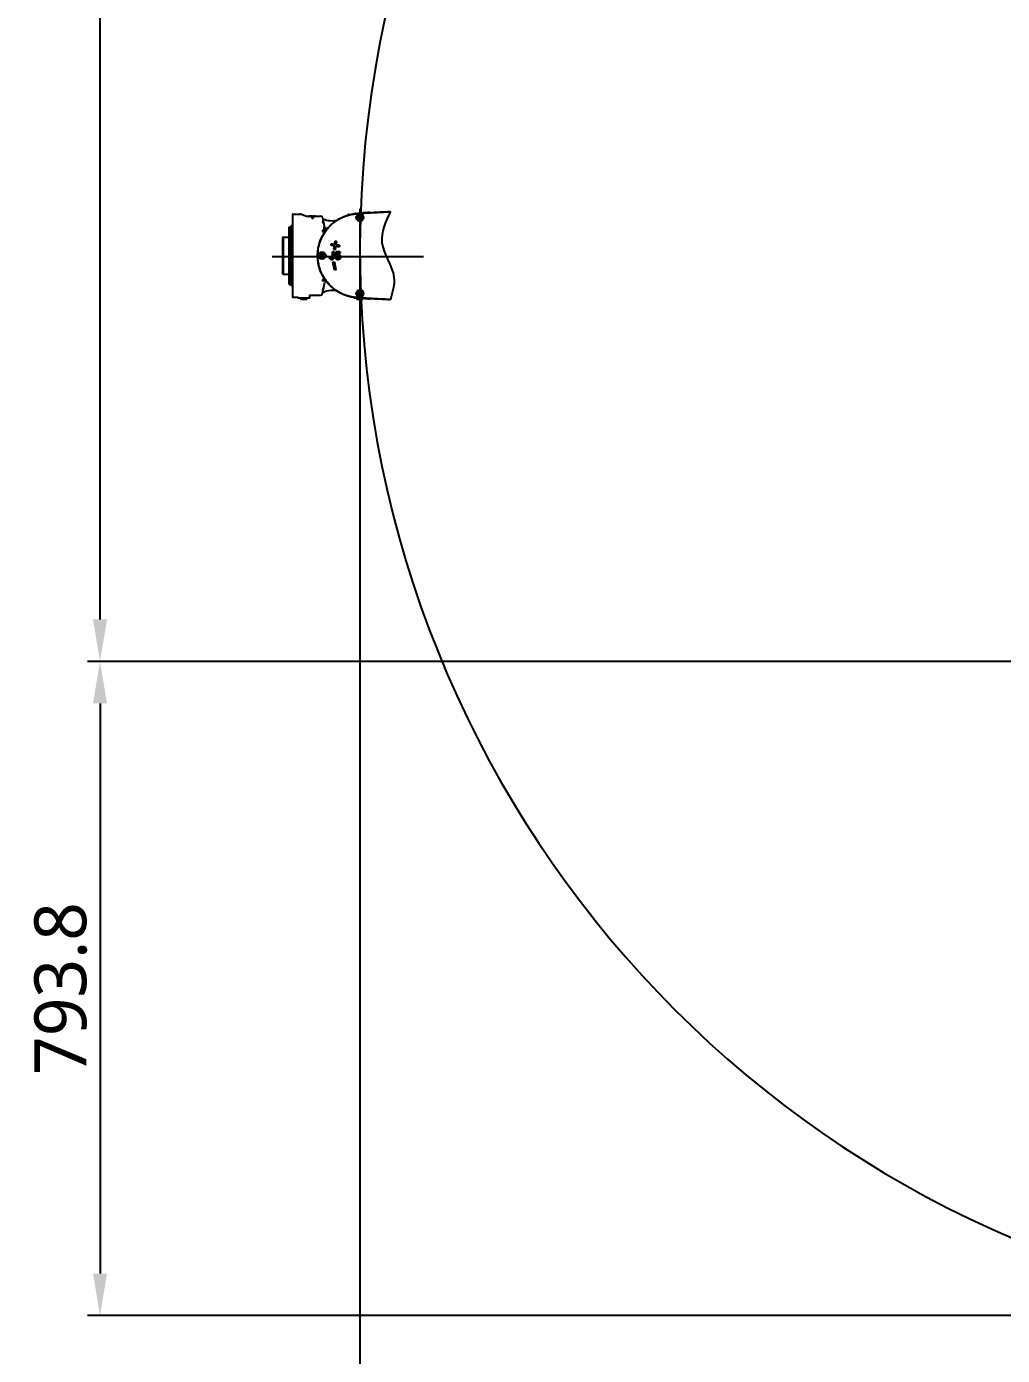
# Model space of a CAD drawing. Header units: millimetres. Extents: x 5828 to 6704, y 123 to 421.
# Drawn here: x 6564.5 to 6604, y 286.1 to 339.9 of the extents above; entities that cross this region are included whole.
import ezdxf

# ---------------------------------------------------------------- set-up
doc = ezdxf.new("R2010")
doc.units = ezdxf.units.MM
doc.linetypes.add('BANKLINE1', pattern=[5.5, 4, -1.5])
doc.linetypes.add('CENTER', pattern=[0.6, 0.375, -0.075, 0.075, -0.075])
doc.layers.add('00_COMPONENTS', color=7, linetype='BANKLINE1')
doc.layers.add('外形图', color=7, linetype='Continuous')
doc.styles.add('微软雅黑', font='msyh.ttc', dxfattribs={"height": 2.1})
doc.dimstyles.new('尺寸标注_1_20比例', dxfattribs={"dimtxt": 2.1, "dimasz": 1.7, "dimexe": 0.5, "dimexo": 0.4, "dimgap": 0.5, "dimtad": 1, "dimdec": 1, "dimlfac": 20, "dimdsep": 46, "dimtxsty": '微软雅黑', "dimcen": 0.09, "dimadec": 0, "dimazin": 0, "dimtp": 0.01, "dimtm": 0.01, "dimtfac": 1, "dimtdec": 1, "dimtofl": 0, "dimtmove": 0, "dimatfit": 3, "dimfxl": 1, "dimtolj": 1, "dimarcsym": 0})

# ---------------------------------------------------------------- blocks, each defined once
blk = doc.blocks.new('*D1345')
at = {"layer": '00_COMPONENTS', "color": 0, "linetype": 'ByBlock', "lineweight": -2, "ltscale": 20}
for p, q in [((6577.981, 330.474), (6577.981, 281.709)), ((6626.482, 314.609), (6626.482, 281.709)), ((6624.782, 282.209), (6579.681, 282.209))]:
    blk.add_line(p, q, dxfattribs=at)
at = {"layer": '00_COMPONENTS', "color": 0}
for points in [[(6579.681, 282.493), (6579.681, 281.926), (6577.981, 282.209)], [(6624.782, 281.926), (6624.782, 282.493), (6626.482, 282.209)]]:
    blk.add_solid(points, dxfattribs=at)
at = {"layer": 'Defpoints', "color": 0}
for p in [(6577.981, 330.874), (6626.482, 315.009), (6577.981, 282.209)]:
    blk.add_point(p, dxfattribs=at)
at = {"layer": '00_COMPONENTS', "color": 0, "insert": (6602.231, 283.801), "char_height": 2.1, "attachment_point": 5, "style": '微软雅黑'}
blk.add_mtext('\\A1;\\A1;1455', dxfattribs=at)
blk = doc.blocks.new('*D1346')
at = {"layer": '00_COMPONENTS', "color": 0, "linetype": 'ByBlock', "lineweight": -2, "ltscale": 20}
for p, q in [((6621.249, 314.208), (6566.968, 314.208)), ((6567.468, 312.508), (6567.468, 289.447)), ((6617.202, 287.747), (6566.968, 287.747))]:
    blk.add_line(p, q, dxfattribs=at)
at = {"layer": '00_COMPONENTS', "color": 0}
for points in [[(6567.752, 312.508), (6567.185, 312.508), (6567.468, 314.208)], [(6567.185, 289.447), (6567.752, 289.447), (6567.468, 287.747)]]:
    blk.add_solid(points, dxfattribs=at)
at = {"layer": 'Defpoints', "color": 0}
for p in [(6621.649, 314.208), (6567.468, 287.747), (6617.602, 287.747)]:
    blk.add_point(p, dxfattribs=at)
at = {"layer": '00_COMPONENTS', "color": 0, "insert": (6565.883, 300.977), "char_height": 2.1, "attachment_point": 5, "rotation": 90, "style": '微软雅黑'}
blk.add_mtext('\\A1;\\A1;793.8', dxfattribs=at)
blk = doc.blocks.new('*D1347')
at = {"layer": '00_COMPONENTS', "color": 0, "linetype": 'ByBlock', "lineweight": -2, "ltscale": 20}
for p, q in [((6621.082, 374.376), (6566.968, 374.376)), ((6567.468, 315.908), (6567.468, 372.676)), ((6622.415, 314.208), (6566.968, 314.208))]:
    blk.add_line(p, q, dxfattribs=at)
at = {"layer": '00_COMPONENTS', "color": 0}
for points in [[(6567.752, 372.676), (6567.185, 372.676), (6567.468, 374.376)], [(6567.185, 315.908), (6567.752, 315.908), (6567.468, 314.208)]]:
    blk.add_solid(points, dxfattribs=at)
at = {"layer": 'Defpoints', "color": 0}
for p in [(6567.468, 374.376), (6621.482, 374.376), (6622.815, 314.208)]:
    blk.add_point(p, dxfattribs=at)
at = {"layer": '00_COMPONENTS', "color": 0, "insert": (6565.877, 344.292), "char_height": 2.1, "attachment_point": 5, "rotation": 90, "style": '微软雅黑'}
blk.add_mtext('\\A1;\\A1;1805', dxfattribs=at)

msp = doc.modelspace()

# ---------------------------------------------------------------- linework, layer by layer
at = {"layer": '00_COMPONENTS', "linetype": 'CENTER', "ltscale": 20}
msp.add_line((6574.4239, 330.595), (6580.5462, 330.595), dxfattribs=at)
at = {"layer": '00_COMPONENTS', "linetype": 'ByBlock', "ltscale": 20}
msp.add_arc((6621.4819, 330.8743), 43.5013, 9, 259, dxfattribs=at)
msp.add_spline([(6579.21, 332.4116), (6578.8687, 331.1569), (6579.3534, 329.7439), (6579.21, 328.8371)], degree=3, dxfattribs=at)
at = {"layer": '外形图', "linetype": 'Continuous'}
for p, q in [((6575.2473, 332.3032), (6575.2473, 328.9455)), ((6575.2639, 332.3077), (6575.563, 332.3077)), ((6575.5972, 332.3016), (6575.793, 332.2304)), ((6577.4959, 332.291), (6577.6085, 332.291)), ((6577.5157, 332.291), (6577.5139, 332.2905)), ((6577.5139, 332.2905), (6577.5139, 332.2862)), ((6577.5157, 332.291), (6577.5723, 332.291)), ((6577.7772, 332.3158), (6577.7801, 332.3161)), ((6577.7776, 332.3133), (6577.786, 332.3146)), ((6578.1135, 332.3581), (6578.1134, 332.3527)), ((6578.1302, 332.3743), (6578.4844, 332.3743)), ((6578.1605, 332.3449), (6578.1679, 332.3454)), ((6578.1672, 332.3562), (6578.1779, 332.3569)), ((6578.1679, 332.3454), (6578.1786, 332.3461)), ((6578.1684, 332.3433), (6578.1718, 332.3435)), ((6575.1139, 331.7743), (6575.1306, 331.791)), ((6575.1139, 329.4743), (6575.1139, 331.7743)), ((6575.1306, 331.791), (6575.1306, 329.4577)), ((6575.1306, 331.791), (6575.1873, 331.791)), ((6575.1973, 329.4285), (6575.1973, 331.8202)), ((6575.2473, 331.8499), (6575.2031, 331.8293)), ((6575.8272, 332.2243), (6575.9577, 332.2243)), ((6575.9687, 332.2196), (6575.9687, 332.2115)), ((6576.0141, 332.2241), (6576.0166, 332.2241)), ((6576.0406, 332.199), (6576.0406, 332.1386)), ((6576.0406, 332.199), (6576.0873, 332.199)), ((6576.0406, 332.1821), (6576.0873, 332.1821)), ((6576.0406, 332.1386), (6576.0873, 332.1386)), ((6576.05, 332.2241), (6576.0638, 332.2241)), ((6576.0638, 332.2241), (6576.0744, 332.2241)), ((6576.0638, 332.2195), (6576.0638, 332.2109)), ((6576.0744, 332.2241), (6576.0976, 332.2241)), ((6576.0794, 332.222), (6576.0794, 332.2124)), ((6576.0873, 332.199), (6576.0873, 332.1386)), ((6576.0976, 332.2241), (6576.1067, 332.2241)), ((6576.1067, 332.2241), (6576.1193, 332.224)), ((6576.131, 332.2169), (6576.131, 332.2104)), ((6576.147, 332.2173), (6576.1533, 332.2177)), ((6576.16, 332.2243), (6576.3829, 332.2243)), ((6576.16, 332.2193), (6576.16, 332.2113)), ((6576.4607, 332.1614), (6576.5588, 331.6996)), ((6576.5394, 331.5425), (6576.5394, 331.791)), ((6576.6762, 331.7243), (6576.6459, 331.7243)), ((6577.9298, 332.187), (6577.9806, 332.2164)), ((6577.9298, 332.1283), (6577.9298, 332.187)), ((6577.9806, 332.099), (6577.9298, 332.1283)), ((6577.9806, 332.2164), (6578.0314, 332.187)), ((6578.0314, 332.1283), (6577.9806, 332.099)), ((6578.0314, 332.187), (6578.0314, 332.1283)), ((6574.8806, 331.3743), (6574.8473, 331.3551)), ((6574.8473, 331.3551), (6574.8473, 329.8936)), ((6574.8806, 331.3743), (6574.8806, 329.8743)), ((6574.8806, 331.3743), (6575.1039, 331.3743)), ((6576.5677, 331.6242), (6576.5893, 331.6242)), ((6576.9794, 331.213), (6576.9557, 331.0784)), ((6576.9557, 331.0784), (6576.9794, 331.213)), ((6577.0385, 331.2026), (6576.9794, 331.213)), ((6576.9794, 331.213), (6577.0385, 331.2026)), ((6577.0385, 331.2026), (6577.0148, 331.068)), ((6577.0148, 331.068), (6577.0385, 331.2026)), ((6576.3964, 330.6537), (6576.4473, 330.683)), ((6576.3964, 330.595), (6576.3964, 330.6537)), ((6576.4473, 330.683), (6576.4981, 330.6537)), ((6576.4981, 330.6537), (6576.4981, 330.595)), ((6576.8211, 331.1022), (6576.8107, 331.0431)), ((6576.8107, 331.0431), (6576.8211, 331.1022)), ((6576.9453, 331.0193), (6576.8107, 331.0431)), ((6576.8107, 331.0431), (6576.9453, 331.0193)), ((6576.9557, 331.0784), (6576.8211, 331.1022)), ((6576.8211, 331.1022), (6576.9557, 331.0784)), ((6576.873, 330.7743), (6576.873, 330.5569)), ((6576.873, 330.5569), (6576.873, 330.7743)), ((6576.9382, 330.7743), (6576.873, 330.7743)), ((6576.873, 330.7743), (6576.9382, 330.7743)), ((6576.9453, 331.0193), (6576.9215, 330.8848)), ((6576.9215, 330.8848), (6576.9453, 331.0193)), ((6576.9806, 330.8743), (6576.9215, 330.8848)), ((6576.9215, 330.8848), (6576.9806, 330.8743)), ((6576.9382, 330.7743), (6576.9382, 330.574)), ((6576.9382, 330.574), (6576.9382, 330.7743)), ((6577.0043, 331.0089), (6576.9806, 330.8743)), ((6576.9806, 330.8743), (6577.0043, 331.0089)), ((6577.0036, 330.7743), (6576.9917, 330.5932)), ((6576.9917, 330.5932), (6577.0036, 330.7743)), ((6577.1783, 330.7743), (6577.0036, 330.7743)), ((6577.0036, 330.7743), (6577.1783, 330.7743)), ((6577.1389, 330.9852), (6577.0043, 331.0089)), ((6577.0043, 331.0089), (6577.1389, 330.9852)), ((6577.1494, 331.0443), (6577.0148, 331.068)), ((6577.0148, 331.068), (6577.1494, 331.0443)), ((6577.0588, 330.728), (6577.0506, 330.6479)), ((6577.0506, 330.6479), (6577.0588, 330.728)), ((6577.1783, 330.728), (6577.0588, 330.728)), ((6577.0588, 330.728), (6577.1783, 330.728)), ((6577.1494, 331.0443), (6577.1389, 330.9852)), ((6577.1389, 330.9852), (6577.1494, 331.0443)), ((6577.1783, 330.7743), (6577.1783, 330.728)), ((6577.1783, 330.728), (6577.1783, 330.7743)), ((6576.4473, 330.5656), (6576.3964, 330.595)), ((6576.4981, 330.595), (6576.4473, 330.5656)), ((6576.7473, 330.5698), (6576.7473, 330.5604)), ((6576.7473, 330.5604), (6576.7473, 330.5698)), ((6576.811, 330.5698), (6576.7473, 330.5698)), ((6576.7473, 330.5698), (6576.811, 330.5698)), ((6576.811, 330.5698), (6576.8106, 330.5592)), ((6576.8106, 330.5592), (6576.811, 330.5698)), ((6576.8882, 330.3639), (6576.9473, 330.3743)), ((6576.8882, 330.3639), (6576.9473, 330.3743)), ((6576.9461, 330.0356), (6576.8882, 330.3639)), ((6576.9461, 330.0356), (6576.8882, 330.3639)), ((6576.9473, 330.3743), (6577.0052, 330.0461)), ((6576.9473, 330.3743), (6577.0052, 330.0461)), ((6577.0521, 330.5581), (6576.9861, 330.5581)), ((6576.9861, 330.5581), (6577.0521, 330.5581)), ((6577.0515, 330.5932), (6576.9917, 330.5932)), ((6576.9917, 330.5932), (6577.0515, 330.5932)), ((6574.8806, 329.8743), (6574.8473, 329.8936)), ((6574.8806, 329.8743), (6575.1039, 329.8743)), ((6576.4607, 329.0873), (6576.5588, 329.549)), ((6577.0052, 330.0461), (6576.9461, 330.0356)), ((6577.0052, 330.0461), (6576.9461, 330.0356)), ((6575.1139, 329.4743), (6575.1306, 329.4577)), ((6575.1306, 329.4577), (6575.1873, 329.4577)), ((6575.2473, 329.3988), (6575.2031, 329.4194)), ((6575.9477, 328.9239), (6575.9499, 329.0081)), ((6575.9666, 329.0243), (6576.3829, 329.0243)), ((6577.9298, 329.1204), (6577.9806, 329.1497)), ((6577.9298, 329.0617), (6577.9298, 329.1204)), ((6577.9806, 329.0323), (6577.9298, 329.0617)), ((6577.9806, 329.1497), (6578.0314, 329.1204)), ((6578.0314, 329.0617), (6577.9806, 329.0323)), ((6578.0314, 329.1204), (6578.0314, 329.0617)), ((6575.2639, 328.941), (6575.4635, 328.941)), ((6575.4802, 328.9239), (6575.4802, 328.9248)), ((6575.931, 328.9077), (6575.4969, 328.9077)), ((6575.5792, 328.8577), (6575.8487, 328.8577)), ((6575.5973, 328.8581), (6575.5973, 328.9077)), ((6575.5973, 328.8581), (6575.599, 328.8577)), ((6575.8289, 328.8577), (6575.599, 328.8577)), ((6575.7139, 328.8625), (6575.7139, 328.9077)), ((6575.8289, 328.8577), (6575.8306, 328.8581)), ((6575.8306, 328.8581), (6575.8306, 328.9077)), ((6577.9576, 328.9077), (6577.7635, 328.9077)), ((6577.8459, 328.8577), (6578.1153, 328.8577)), ((6577.8639, 328.8581), (6577.8639, 328.9077)), ((6577.8639, 328.8581), (6577.8657, 328.8577)), ((6578.0956, 328.8577), (6577.8657, 328.8577)), ((6577.9806, 328.8625), (6577.9806, 328.9056)), ((6578.0956, 328.8577), (6578.0973, 328.8581)), ((6578.0973, 328.8581), (6578.0973, 328.8971)), ((6578.1761, 328.8919), (6578.167, 328.8925)), ((6578.1768, 328.9026), (6578.1677, 328.9032))]:
    msp.add_line(p, q, dxfattribs=at)
at = {"layer": '外形图', "linetype": 'CENTER', "ltscale": 20}
msp.add_line((6577.9806, 332.5231), (6577.9806, 328.3319), dxfattribs=at)
at = {"layer": '外形图', "linetype": 'Continuous'}
for points in [[(6577.0163, 332.0346), (6576.9505, 332.0278), (6576.8624, 332.0244), (6576.7795, 332.027), (6576.7023, 332.0357), (6576.632, 332.0499), (6576.5706, 332.0689), (6576.5212, 332.0905), (6576.4862, 332.1112), (6576.4683, 332.1252)], [(6575.9499, 329.0081), (6575.9507, 329.0127), (6575.9542, 329.0188), (6575.9599, 329.023), (6575.9666, 329.0243)], [(6576.4684, 329.1236), (6576.491, 329.1407), (6576.53, 329.1625), (6576.5837, 329.1844), (6576.6492, 329.2029), (6576.723, 329.216), (6576.8027, 329.223), (6576.8871, 329.224), (6576.9757, 329.2189), (6577.0165, 329.214)], [(6575.4635, 328.941), (6575.4699, 328.9397), (6575.4758, 328.9356), (6575.4794, 328.9295), (6575.4802, 328.9248)]]:
    msp.add_lwpolyline(points, dxfattribs=at)
for centre, radius in [((6577.9806, 332.1577), 0.1467), ((6577.9806, 332.1577), 0.1438), ((6577.9806, 332.1577), 0.115), ((6577.9806, 332.1577), 0.0684), ((6576.4473, 330.6243), 0.1467), ((6576.4473, 330.6243), 0.1438), ((6576.4473, 330.6243), 0.115), ((6576.4473, 330.6243), 0.0684), ((6577.9806, 329.091), 0.1467), ((6577.9806, 329.091), 0.1438), ((6577.9806, 329.091), 0.115), ((6577.9806, 329.091), 0.0684)]:
    msp.add_circle(centre, radius, dxfattribs=at)
for centre, radius, start, end in [((6575.2639, 332.2743), 0.0333, 90, 120), ((6575.563, 332.2077), 0.1, 70, 90), ((6575.8272, 332.3243), 0.1, 250, 270), ((6577.5879, 331.8079), 0.484, 97.48154, 98.78829), ((6578.0313, 330.158), 2.1839, 95.89723, 96.70487), ((6578.0392, 330.0767), 2.2544, 95.88733, 96.59977), ((6577.8309, 331.9886), 0.3291, 96.99168, 97.84519), ((6577.8277, 332.0147), 0.3028, 95.9615, 96.99085), ((6577.8259, 332.032), 0.2853, 95.0239, 95.95936), ((6577.8248, 332.0444), 0.273, 94.23725, 95.02242), ((6578.1302, 332.3577), 0.0167, 90, 178.5), ((6581.4917, 280.5142), 51.9485, 93.45643, 93.65743), ((6575.1873, 331.801), 0.01, 270, 0), ((6575.2073, 331.8202), 0.01, 115, 180), ((6575.9999, 332.6403), 0.43, 263.52367, 265.81411), ((6575.9876, 330.9421), 1.2818, 90.87154, 91.33946), ((6576.0021, 329.9948), 2.2292, 90.50797, 90.87245), ((6576.0251, 327.269), 4.9551, 90.1274, 90.49465), ((6576.0185, 332.9796), 0.7631, 269.01109, 270.0276), ((6576.0482, 318.9936), 13.2306, 89.99221, 90.1371), ((6576.0188, 333.0766), 0.8601, 269.99944, 270.11968), ((6576.0194, 332.9206), 0.7041, 270.09577, 270.96399), ((6576.0379, 332.6479), 0.4378, 273.39456, 275.46415), ((6576.0463, 332.5577), 0.3472, 275.51253, 276.02454), ((6576.0975, 327.3279), 4.8961, 89.53323, 89.74487), ((6576.1126, 331.44), 0.7818, 88.08316, 88.63217), ((6576.1172, 329.6935), 2.5305, 89.17882, 89.54297), ((6576.1359, 330.9711), 1.2527, 88.56925, 89.19661), ((6576.3829, 332.1449), 0.0795, 12, 90), ((6576.4273, 331.9465), 0.0791, 359.82347, 2.54228), ((6576.6106, 331.7106), 0.053, 192, 270), ((6575.1039, 331.3843), 0.01, 270, 0), ((6577.084, 330.6014), 0.0247, 127.57781, 135.0083), ((6577.0897, 330.5897), 0.0373, 82.63548, 90.07525), ((6575.1039, 329.8643), 0.01, 0, 90), ((6576.6106, 329.538), 0.053, 90, 168), ((6575.1873, 329.4477), 0.01, 0, 90), ((6575.2073, 329.4285), 0.01, 180, 245), ((6576.3829, 329.1038), 0.0795, 270, 348), ((6576.305, 329.3204), 0.2031, 339.35466, 339.96216), ((6575.2639, 328.9743), 0.0333, 240, 270), ((6575.4968, 328.9243), 0.0167, 181.5, 270), ((6575.6712, 329.3408), 0.484, 261.21171, 262.51846), ((6575.7567, 329.3408), 0.484, 277.48154, 278.78829), ((6575.931, 328.9243), 0.0167, 270, 358.5), ((6577.7635, 328.9243), 0.0167, 181.5, 270), ((6578.031, 331.0874), 2.1805, 263.29331, 264.10212), ((6578.0124, 330.8824), 1.9637, 263.12498, 264.0225), ((6577.9379, 329.3408), 0.484, 261.21171, 262.51846), ((6578.0233, 329.3408), 0.484, 277.48154, 278.78829), ((6578.1919, 329.3794), 0.4746, 267.14609, 267.44334), ((6578.1947, 329.4455), 0.5408, 267.45623, 268.12015), ((6581.4679, 380.347), 51.5603, 266.33952, 266.54403), ((6581.0204, 372.0097), 43.2107, 266.22588, 266.46987)]:
    msp.add_arc(centre, radius, start, end, dxfattribs=at)
for points, knots in [([(6576.2655, 330.6243), (6576.2655, 331.0302), (6576.5759, 331.8702), (6577.3733, 332.2795), (6577.7763, 332.3269)], [0, 0, 0, 0, 0.5000539, 1, 1, 1, 1]), ([(6577.7773, 328.9328), (6577.7113, 328.9408), (6577.5787, 328.964), (6577.3849, 329.0237), (6577.1978, 329.1061), (6577.0225, 329.2104), (6576.861, 329.3345), (6576.7122, 329.4799), (6576.574, 329.6536), (6576.4474, 329.8657), (6576.3434, 330.1225), (6576.2797, 330.4175), (6576.2702, 330.7306), (6576.3177, 331.0348), (6576.4111, 331.3066), (6576.5333, 331.5341), (6576.6695, 331.7199), (6576.8156, 331.8734), (6576.9732, 332.0035), (6577.1444, 332.1137), (6577.3284, 332.203), (6577.5209, 332.2692), (6577.6722, 332.3022), (6577.7578, 332.3135), (6577.7772, 332.3158)], [0, 0, 0, 0, 0.0403661, 0.0814877, 0.1228807, 0.1642026, 0.2049936, 0.2462262, 0.2902438, 0.3394383, 0.3956765, 0.4576651, 0.5216867, 0.5847967, 0.6435487, 0.6953175, 0.7409992, 0.7829745, 0.8236925, 0.8648035, 0.9062871, 0.9475712, 0.9881599, 1, 1, 1, 1]), ([(6577.8079, 332.3192), (6577.8441, 332.3229), (6577.947, 332.3313), (6578.0646, 332.3387), (6578.1459, 332.344), (6578.1605, 332.3449)], [0, 0, 0, 0, 0.3085058, 0.8752062, 1, 1, 1, 1]), ([(6577.8218, 332.3206), (6577.8534, 332.3237), (6577.9516, 332.3315), (6578.0626, 332.3386), (6578.1421, 332.3437), (6578.1548, 332.3446)], [0, 0, 0, 0, 0.2849101, 0.8850184, 1, 1, 1, 1]), ([(6578.1718, 332.3435), (6578.1724, 332.3435), (6578.1734, 332.3435), (6578.1743, 332.3435), (6578.1747, 332.3435)], [0, 0, 0, 0, 0.6482141, 1, 1, 1, 1]), ([(6578.1786, 332.3461), (6578.2254, 332.3491), (6578.3402, 332.3565), (6578.5234, 332.3668), (6578.7282, 332.3776), (6578.9332, 332.3876), (6579.0939, 332.3949), (6579.1861, 332.3989), (6579.21, 332.3999)], [0, 0, 0, 0, 0.02357915, 0.05783662, 0.09221341, 0.12665086, 0.16098687, 0.17303378, 0.17303378, 0.17303378, 0.17303378]), ([(6575.9249, 332.2196), (6575.9249, 332.2223), (6575.9417, 332.2219), (6575.9492, 332.2233), (6575.9577, 332.2235)], [0, 0, 0, 0, 0.2389077, 1, 1, 1, 1]), ([(6575.9514, 332.213), (6575.9446, 332.2138), (6575.9379, 332.2155), (6575.9249, 332.2173), (6575.9249, 332.2196)], [0, 0, 0, 0, 0.7485986, 1, 1, 1, 1]), ([(6576.0207, 332.2097), (6576.0074, 332.2097), (6575.99, 332.2101), (6575.9726, 332.2111), (6575.9685, 332.2114)], [0, 0, 0, 0, 0.765307, 1, 1, 1, 1]), ([(6575.9824, 332.2214), (6575.979, 332.2212), (6575.9759, 332.2203), (6575.9687, 332.2209), (6575.9687, 332.2196)], [0, 0, 0, 0, 0.7317569, 1, 1, 1, 1]), ([(6575.9687, 332.2196), (6575.9687, 332.2182), (6575.9762, 332.2188), (6575.9795, 332.2177), (6575.983, 332.2175)], [0, 0, 0, 0, 0.282284, 1, 1, 1, 1]), ([(6576.0166, 332.222), (6576.0078, 332.222), (6575.9964, 332.2219), (6575.985, 332.2215), (6575.9824, 332.2214)], [0, 0, 0, 0, 0.7722985, 1, 1, 1, 1]), ([(6576.0508, 332.2213), (6576.0483, 332.2215), (6576.0369, 332.2219), (6576.0255, 332.222), (6576.0166, 332.222)], [0, 0, 0, 0, 0.222833, 1, 1, 1, 1]), ([(6576.0638, 332.2195), (6576.0638, 332.2207), (6576.057, 332.2203), (6576.054, 332.2212), (6576.0508, 332.2213)], [0, 0, 0, 0, 0.2700769, 1, 1, 1, 1]), ([(6576.0515, 332.2174), (6576.0546, 332.2176), (6576.0574, 332.2185), (6576.0638, 332.2184), (6576.0638, 332.2195)], [0, 0, 0, 0, 0.7344255, 1, 1, 1, 1]), ([(6576.0794, 332.222), (6576.0863, 332.2218), (6576.0927, 332.2206), (6576.1067, 332.2204), (6576.1067, 332.2181)], [0, 0, 0, 0, 0.7494887, 1, 1, 1, 1]), ([(6576.1067, 332.2181), (6576.1067, 332.2159), (6576.0947, 332.2146), (6576.0888, 332.2131), (6576.0827, 332.2124)], [0, 0, 0, 0, 0.2630004, 1, 1, 1, 1]), ([(6576.16, 332.2193), (6576.16, 332.2199), (6576.1567, 332.2201), (6576.151, 332.2212), (6576.1437, 332.2212), (6576.1388, 332.2214)], [0, 0, 0, 0, 0.0853039, 0.3097624, 1, 1, 1, 1]), ([(6576.1533, 332.2177), (6576.1544, 332.2178), (6576.1562, 332.2182), (6576.16, 332.2181), (6576.16, 332.2193)], [0, 0, 0, 0, 0.4772128, 1, 1, 1, 1]), ([(6576.1843, 332.2134), (6576.1825, 332.2132), (6576.1745, 332.2122), (6576.1665, 332.2116), (6576.1602, 332.2113)], [0, 0, 0, 0, 0.2171998, 1, 1, 1, 1]), ([(6576.1672, 332.2234), (6576.1698, 332.2234), (6576.1789, 332.2231), (6576.1879, 332.2228), (6576.1942, 332.2221)], [0, 0, 0, 0, 0.2948467, 1, 1, 1, 1]), ([(6576.2029, 332.2191), (6576.2029, 332.2175), (6576.1943, 332.215), (6576.1892, 332.2141), (6576.1843, 332.2134)], [0, 0, 0, 0, 0.2492948, 1, 1, 1, 1]), ([(6576.1942, 332.2221), (6576.1956, 332.2219), (6576.1982, 332.2215), (6576.2029, 332.2208), (6576.2029, 332.2191)], [0, 0, 0, 0, 0.4594777, 1, 1, 1, 1]), ([(6576.4983, 331.935), (6576.4971, 331.935), (6576.4966, 331.9412), (6576.4934, 331.948), (6576.4907, 331.9616), (6576.4873, 331.9764), (6576.4847, 331.9912), (6576.4817, 332.0052), (6576.4821, 332.0116), (6576.4801, 332.0183), (6576.4812, 332.0183)], [0, 0, 0, 0, 0.0419356, 0.1522823, 0.3138036, 0.5027051, 0.6919496, 0.85353, 0.9619635, 1, 1, 1, 1]), ([(6576.4812, 332.0183), (6576.4824, 332.0183), (6576.4828, 332.012), (6576.486, 332.0053), (6576.4886, 331.9916), (6576.492, 331.9768), (6576.4947, 331.9621), (6576.4978, 331.9481), (6576.4975, 331.9417), (6576.4994, 331.935), (6576.4983, 331.935)], [0, 0, 0, 0, 0.0415803, 0.1518117, 0.3134171, 0.5024261, 0.6917361, 0.8534129, 0.9619401, 1, 1, 1, 1]), ([(6576.4951, 331.9997), (6576.4997, 331.9874), (6576.5044, 331.9709), (6576.5062, 331.9539), (6576.5064, 331.95)], [0, 0, 0, 0, 0.7695502, 1, 1, 1, 1]), ([(6576.4889, 331.5875), (6576.4877, 331.5916), (6576.4838, 331.6093), (6576.4813, 331.6274), (6576.481, 331.6412)], [0, 0, 0, 0, 0.2353427, 1, 1, 1, 1]), ([(6576.4812, 331.6504), (6576.4814, 331.6518), (6576.4815, 331.6536), (6576.4828, 331.656), (6576.4835, 331.656)], [0, 0, 0, 0, 0.6831372, 1, 1, 1, 1]), ([(6576.4835, 331.656), (6576.4852, 331.656), (6576.4878, 331.6491), (6576.4894, 331.6448), (6576.4904, 331.641)], [0, 0, 0, 0, 0.3039853, 1, 1, 1, 1]), ([(6576.496, 331.5726), (6576.4943, 331.5726), (6576.4915, 331.5794), (6576.4899, 331.5838), (6576.4889, 331.5875)], [0, 0, 0, 0, 0.3063377, 1, 1, 1, 1]), ([(6576.4904, 331.641), (6576.4916, 331.6369), (6576.4956, 331.6193), (6576.4983, 331.6012), (6576.4986, 331.5874)], [0, 0, 0, 0, 0.2354132, 1, 1, 1, 1]), ([(6576.4983, 331.5782), (6576.4982, 331.5768), (6576.4981, 331.5749), (6576.4967, 331.5726), (6576.496, 331.5726)], [0, 0, 0, 0, 0.6787063, 1, 1, 1, 1]), ([(6577.7763, 328.9217), (6577.3733, 328.9692), (6576.5759, 329.3785), (6576.2655, 330.2185), (6576.2655, 330.6243)], [0, 0, 0, 0, 0.4999468, 1, 1, 1, 1]), ([(6576.4835, 329.5927), (6576.4815, 329.5927), (6576.481, 329.6034), (6576.4809, 329.6085), (6576.4812, 329.6136)], [0, 0, 0, 0, 0.2814714, 1, 1, 1, 1]), ([(6576.4948, 329.6273), (6576.4933, 329.619), (6576.4909, 329.6074), (6576.4869, 329.597), (6576.4847, 329.5927), (6576.4835, 329.5927)], [0, 0, 0, 0, 0.6902226, 0.9032495, 1, 1, 1, 1]), ([(6576.4846, 329.6415), (6576.486, 329.6498), (6576.4884, 329.6613), (6576.4924, 329.6719), (6576.4948, 329.6761), (6576.496, 329.6761)], [0, 0, 0, 0, 0.688987, 0.9019009, 1, 1, 1, 1]), ([(6576.496, 329.6761), (6576.498, 329.6761), (6576.4987, 329.6655), (6576.4987, 329.6603), (6576.4983, 329.6552)], [0, 0, 0, 0, 0.2828094, 1, 1, 1, 1]), ([(6576.4812, 329.2304), (6576.4807, 329.2304), (6576.4812, 329.2334), (6576.4811, 329.2346), (6576.4812, 329.236)], [0, 0, 0, 0, 0.2585042, 1, 1, 1, 1]), ([(6576.4859, 329.2451), (6576.485, 329.2415), (6576.483, 329.238), (6576.4826, 329.2304), (6576.4812, 329.2304)], [0, 0, 0, 0, 0.7250404, 1, 1, 1, 1]), ([(6576.4825, 329.2452), (6576.4831, 329.2494), (6576.4863, 329.2675), (6576.49, 329.2854), (6576.4935, 329.299)], [0, 0, 0, 0, 0.234237, 1, 1, 1, 1]), ([(6576.497, 329.2989), (6576.4963, 329.2947), (6576.4931, 329.2767), (6576.4893, 329.2587), (6576.4859, 329.2451)], [0, 0, 0, 0, 0.2342217, 1, 1, 1, 1]), ([(6576.4935, 329.299), (6576.4944, 329.3026), (6576.4964, 329.3061), (6576.4969, 329.3137), (6576.4983, 329.3137)], [0, 0, 0, 0, 0.7236788, 1, 1, 1, 1]), ([(6576.5065, 329.3025), (6576.5065, 329.2987), (6576.5052, 329.2811), (6576.5005, 329.2638), (6576.4958, 329.2508)], [0, 0, 0, 0, 0.2164383, 1, 1, 1, 1]), ([(6576.4983, 329.3137), (6576.4988, 329.3137), (6576.4984, 329.3107), (6576.4985, 329.3095), (6576.4983, 329.3081)], [0, 0, 0, 0, 0.2589207, 1, 1, 1, 1]), ([(6577.784, 328.9345), (6577.7839, 328.9345), (6577.7838, 328.9346), (6577.7835, 328.9346), (6577.7835, 328.9347)], [0, 0, 0, 0, 0.732002, 1, 1, 1, 1]), ([(6577.7898, 328.9336), (6577.7886, 328.9338), (6577.7867, 328.934), (6577.7847, 328.9343), (6577.784, 328.9345)], [0, 0, 0, 0, 0.6210474, 1, 1, 1, 1]), ([(6577.8081, 328.9315), (6577.8049, 328.9319), (6577.7988, 328.9325), (6577.7927, 328.9332), (6577.7898, 328.9336)], [0, 0, 0, 0, 0.5185372, 1, 1, 1, 1]), ([(6578.1677, 328.9032), (6578.1056, 328.9072), (6577.9856, 328.9155), (6577.8656, 328.9233), (6577.8079, 328.9294)], [0, 0, 0, 0, 0.5175134, 1, 1, 1, 1]), ([(6579.21, 328.8488), (6579.1423, 328.8517), (6579.0063, 328.8577), (6578.8021, 328.8674), (6578.5973, 328.8779), (6578.392, 328.8892), (6578.2518, 328.8977), (6578.1799, 328.9024), (6578.1768, 328.9026)], [0.87757482, 0.87757482, 0.87757482, 0.87757482, 0.90164361, 0.92589362, 0.95012918, 0.97444734, 0.99887212, 1, 1, 1, 1])]:
    msp.add_open_spline(points, degree=3, knots=knots, dxfattribs=at)
for points in [[(6577.5249, 332.2877), (6577.5406, 332.2898), (6577.5564, 332.291), (6577.5723, 332.291)], [(6577.8069, 332.3303), (6577.8755, 332.3374), (6577.9443, 332.3415), (6578.0131, 332.346)], [(6578.0131, 332.346), (6578.0644, 332.3494), (6578.1158, 332.3529), (6578.1672, 332.3562)], [(6578.3598, 332.3682), (6578.6431, 332.3848), (6578.9265, 332.3991), (6579.21, 332.4116)], [(6575.983, 332.2175), (6575.9904, 332.217), (6575.9978, 332.2167), (6576.0053, 332.2166)], [(6576.0638, 332.2109), (6576.0495, 332.21), (6576.0351, 332.2097), (6576.0207, 332.2097)], [(6576.0313, 332.2166), (6576.038, 332.2167), (6576.0448, 332.2169), (6576.0515, 332.2174)], [(6576.1313, 332.2216), (6576.1214, 332.2218), (6576.1114, 332.2219), (6576.1015, 332.222)], [(6576.131, 332.2169), (6576.1363, 332.217), (6576.1417, 332.2171), (6576.147, 332.2173)], [(6576.1602, 332.2113), (6576.1505, 332.2107), (6576.1407, 332.2105), (6576.131, 332.2104)], [(6576.5508, 331.7372), (6576.5729, 331.7282), (6576.6265, 331.7354), (6576.7017, 331.7538)], [(6576.481, 331.6412), (6576.4809, 331.6443), (6576.4809, 331.6473), (6576.4812, 331.6504)], [(6576.4986, 331.5874), (6576.4987, 331.5843), (6576.4987, 331.5812), (6576.4983, 331.5782)], [(6577.0765, 330.6672), (6577.0678, 330.6632), (6577.0592, 330.6567), (6577.0506, 330.6479)], [(6577.0506, 330.6479), (6577.0534, 330.6508), (6577.0562, 330.6534), (6577.059, 330.6557)], [(6577.0515, 330.5932), (6577.0561, 330.6049), (6577.0611, 330.6135), (6577.0665, 330.6189)], [(6577.0665, 330.6189), (6577.0627, 330.6151), (6577.0591, 330.6098), (6577.0557, 330.6029)], [(6577.059, 330.6557), (6577.0648, 330.6607), (6577.0706, 330.6645), (6577.0765, 330.6672)], [(6577.0665, 330.6189), (6577.0719, 330.6243), (6577.0797, 330.6271), (6577.0897, 330.6271)], [(6577.0746, 330.6243), (6577.0725, 330.6234), (6577.0706, 330.6223), (6577.0689, 330.621)], [(6577.0843, 330.6268), (6577.0807, 330.6264), (6577.0775, 330.6256), (6577.0746, 330.6243)], [(6577.1081, 330.6732), (6577.0955, 330.6732), (6577.0851, 330.6711), (6577.0765, 330.6672)], [(6577.0765, 330.6672), (6577.0851, 330.6711), (6577.0955, 330.6732), (6577.1081, 330.6732)], [(6577.0897, 330.6271), (6577.0878, 330.6271), (6577.086, 330.627), (6577.0843, 330.6268)], [(6577.0897, 330.6271), (6577.101, 330.6271), (6577.1104, 330.6222), (6577.1176, 330.613)], [(6577.1034, 330.6243), (6577.1006, 330.6255), (6577.0976, 330.6263), (6577.0945, 330.6267)], [(6577.1176, 330.613), (6577.1135, 330.6182), (6577.1088, 330.622), (6577.1034, 330.6243)], [(6577.1705, 330.6456), (6577.1538, 330.664), (6577.1331, 330.6732), (6577.1081, 330.6732)], [(6577.1081, 330.6732), (6577.1331, 330.6732), (6577.1538, 330.664), (6577.1705, 330.6456)], [(6577.1176, 330.613), (6577.1248, 330.6037), (6577.1285, 330.5913), (6577.1285, 330.5761)], [(6577.1285, 330.5761), (6577.1285, 330.5913), (6577.1248, 330.6037), (6577.1176, 330.613)], [(6577.1954, 330.5761), (6577.1954, 330.6041), (6577.187, 330.6273), (6577.1705, 330.6456)], [(6577.1705, 330.6456), (6577.1763, 330.6391), (6577.1812, 330.632), (6577.185, 330.6243)], [(6577.185, 330.6243), (6577.1919, 330.6103), (6577.1954, 330.5942), (6577.1954, 330.5761)], [(6576.7473, 330.5604), (6576.7473, 330.5274), (6576.7554, 330.5038), (6576.7717, 330.4894)], [(6576.7717, 330.4894), (6576.7554, 330.5038), (6576.7473, 330.5274), (6576.7473, 330.5604)], [(6576.7717, 330.4894), (6576.788, 330.475), (6576.8097, 330.4679), (6576.8371, 330.4679)], [(6576.8371, 330.4679), (6576.8097, 330.4679), (6576.788, 330.475), (6576.7717, 330.4894)], [(6576.8388, 330.5163), (6576.82, 330.5163), (6576.8095, 330.5306), (6576.8106, 330.5592)], [(6576.8106, 330.5592), (6576.8095, 330.5306), (6576.82, 330.5163), (6576.8388, 330.5163)], [(6576.8371, 330.4679), (6576.8701, 330.4679), (6576.8952, 330.4764), (6576.9124, 330.4937)], [(6576.9124, 330.4937), (6576.8952, 330.4764), (6576.8701, 330.4679), (6576.8371, 330.4679)], [(6576.865, 330.5258), (6576.8597, 330.5195), (6576.8509, 330.5163), (6576.8388, 330.5163)], [(6576.8388, 330.5163), (6576.8509, 330.5163), (6576.8597, 330.5195), (6576.865, 330.5258)], [(6576.873, 330.5569), (6576.873, 330.5424), (6576.8703, 330.532), (6576.865, 330.5258)], [(6576.865, 330.5258), (6576.8703, 330.532), (6576.873, 330.5424), (6576.873, 330.5569)], [(6576.9124, 330.4937), (6576.9295, 330.5109), (6576.9382, 330.5376), (6576.9382, 330.574)], [(6576.9382, 330.574), (6576.9382, 330.5376), (6576.9295, 330.5109), (6576.9124, 330.4937)], [(6576.9861, 330.5581), (6576.9869, 330.5289), (6576.9961, 330.5065), (6577.0132, 330.491)], [(6577.0132, 330.491), (6576.9961, 330.5065), (6576.9869, 330.5289), (6576.9861, 330.5581)], [(6577.0132, 330.491), (6577.0304, 330.4756), (6577.0535, 330.4679), (6577.0832, 330.4679)], [(6577.0832, 330.4679), (6577.0535, 330.4679), (6577.0304, 330.4756), (6577.0132, 330.491)], [(6577.0557, 330.6029), (6577.0543, 330.5999), (6577.0528, 330.5967), (6577.0515, 330.5932)], [(6577.0627, 330.5264), (6577.0573, 330.533), (6577.0538, 330.5437), (6577.0521, 330.5581)], [(6577.0521, 330.5581), (6577.0538, 330.5437), (6577.0573, 330.533), (6577.0627, 330.5264)], [(6577.088, 330.5163), (6577.0765, 330.5163), (6577.0682, 330.5197), (6577.0627, 330.5264)], [(6577.0627, 330.5264), (6577.0682, 330.5197), (6577.0765, 330.5163), (6577.088, 330.5163)], [(6577.0832, 330.4679), (6577.1168, 330.4679), (6577.144, 330.4777), (6577.1645, 330.4975)], [(6577.1645, 330.4975), (6577.144, 330.4777), (6577.1168, 330.4679), (6577.0832, 330.4679)], [(6577.1174, 330.5323), (6577.11, 330.5216), (6577.1001, 330.5163), (6577.088, 330.5163)], [(6577.088, 330.5163), (6577.1001, 330.5163), (6577.11, 330.5216), (6577.1174, 330.5323)], [(6577.1285, 330.5761), (6577.1285, 330.5575), (6577.1248, 330.5429), (6577.1174, 330.5323)], [(6577.1174, 330.5323), (6577.1248, 330.5429), (6577.1285, 330.5575), (6577.1285, 330.5761)], [(6577.1645, 330.4975), (6577.185, 330.5174), (6577.1954, 330.5435), (6577.1954, 330.5761)], [(6577.1954, 330.5761), (6577.1954, 330.5435), (6577.185, 330.5174), (6577.1645, 330.4975)], [(6576.4812, 329.6136), (6576.4818, 329.6229), (6576.483, 329.6322), (6576.4846, 329.6415)], [(6576.4983, 329.6552), (6576.4977, 329.6459), (6576.4965, 329.6366), (6576.4948, 329.6273)], [(6576.4812, 329.236), (6576.4816, 329.239), (6576.482, 329.2421), (6576.4825, 329.2452)], [(6576.4983, 329.3081), (6576.498, 329.305), (6576.4975, 329.302), (6576.497, 329.2989)], [(6575.6556, 328.8577), (6575.6398, 328.8577), (6575.6239, 328.8589), (6575.6082, 328.8609)], [(6575.7139, 328.8625), (6575.6947, 328.8595), (6575.6751, 328.8577), (6575.6556, 328.8577)], [(6575.7723, 328.8577), (6575.7528, 328.8577), (6575.7332, 328.8595), (6575.7139, 328.8625)], [(6575.8197, 328.8609), (6575.804, 328.8589), (6575.7881, 328.8577), (6575.7723, 328.8577)], [(6578.0131, 328.9027), (6577.9443, 328.9072), (6577.8755, 328.9113), (6577.8069, 328.9184)], [(6577.9223, 328.8577), (6577.9064, 328.8577), (6577.8906, 328.8589), (6577.8749, 328.8609)], [(6577.9806, 328.8625), (6577.9613, 328.8595), (6577.9418, 328.8577), (6577.9223, 328.8577)], [(6578.0389, 328.8577), (6578.0194, 328.8577), (6577.9999, 328.8595), (6577.9806, 328.8625)], [(6578.167, 328.8925), (6578.1157, 328.8958), (6578.0644, 328.8992), (6578.0131, 328.9027)], [(6578.0864, 328.8609), (6578.0706, 328.8589), (6578.0548, 328.8577), (6578.0389, 328.8577)], [(6579.21, 328.8371), (6578.9265, 328.8496), (6578.6431, 328.8638), (6578.3598, 328.8805)]]:
    msp.add_open_spline(points, degree=3, dxfattribs=at)

# ---------------------------------------------------------------- dimensions: what is measured, and where the dimension line sits
at = {"layer": '00_COMPONENTS', "linetype": 'ByBlock', "ltscale": 20}
dim = msp.add_linear_dim(base=(6567.4683, 374.3757), p1=(6622.8153, 314.2077), p2=(6621.4819, 374.3757), angle=90, text='\\A1;1805', dimstyle='尺寸标注_1_20比例', dxfattribs=at)
dim.commit()
dim.dimension.update_dxf_attribs({"geometry": '*D1347', "text_midpoint": (6567.4683, 344.2917), "dimtype": 160})
dim = msp.add_linear_dim(base=(6577.9806, 282.2093), p1=(6626.4819, 315.0088), p2=(6577.9806, 330.8743), text='\\A1;1455', dimstyle='尺寸标注_1_20比例', dxfattribs=at)
dim.commit()
dim.dimension.update_dxf_attribs({"geometry": '*D1345', "text_midpoint": (6602.2313, 282.2093), "dimtype": 160})
dim = msp.add_linear_dim(base=(6567.4683, 287.7466), p1=(6621.6486, 314.2077), p2=(6617.6021, 287.7466), angle=90, text='\\A1;793.8', dimstyle='尺寸标注_1_20比例', dxfattribs=at)
dim.commit()
dim.dimension.update_dxf_attribs({"geometry": '*D1346', "text_midpoint": (6565.883, 300.9771)})

doc.saveas('drawing.dxf')
